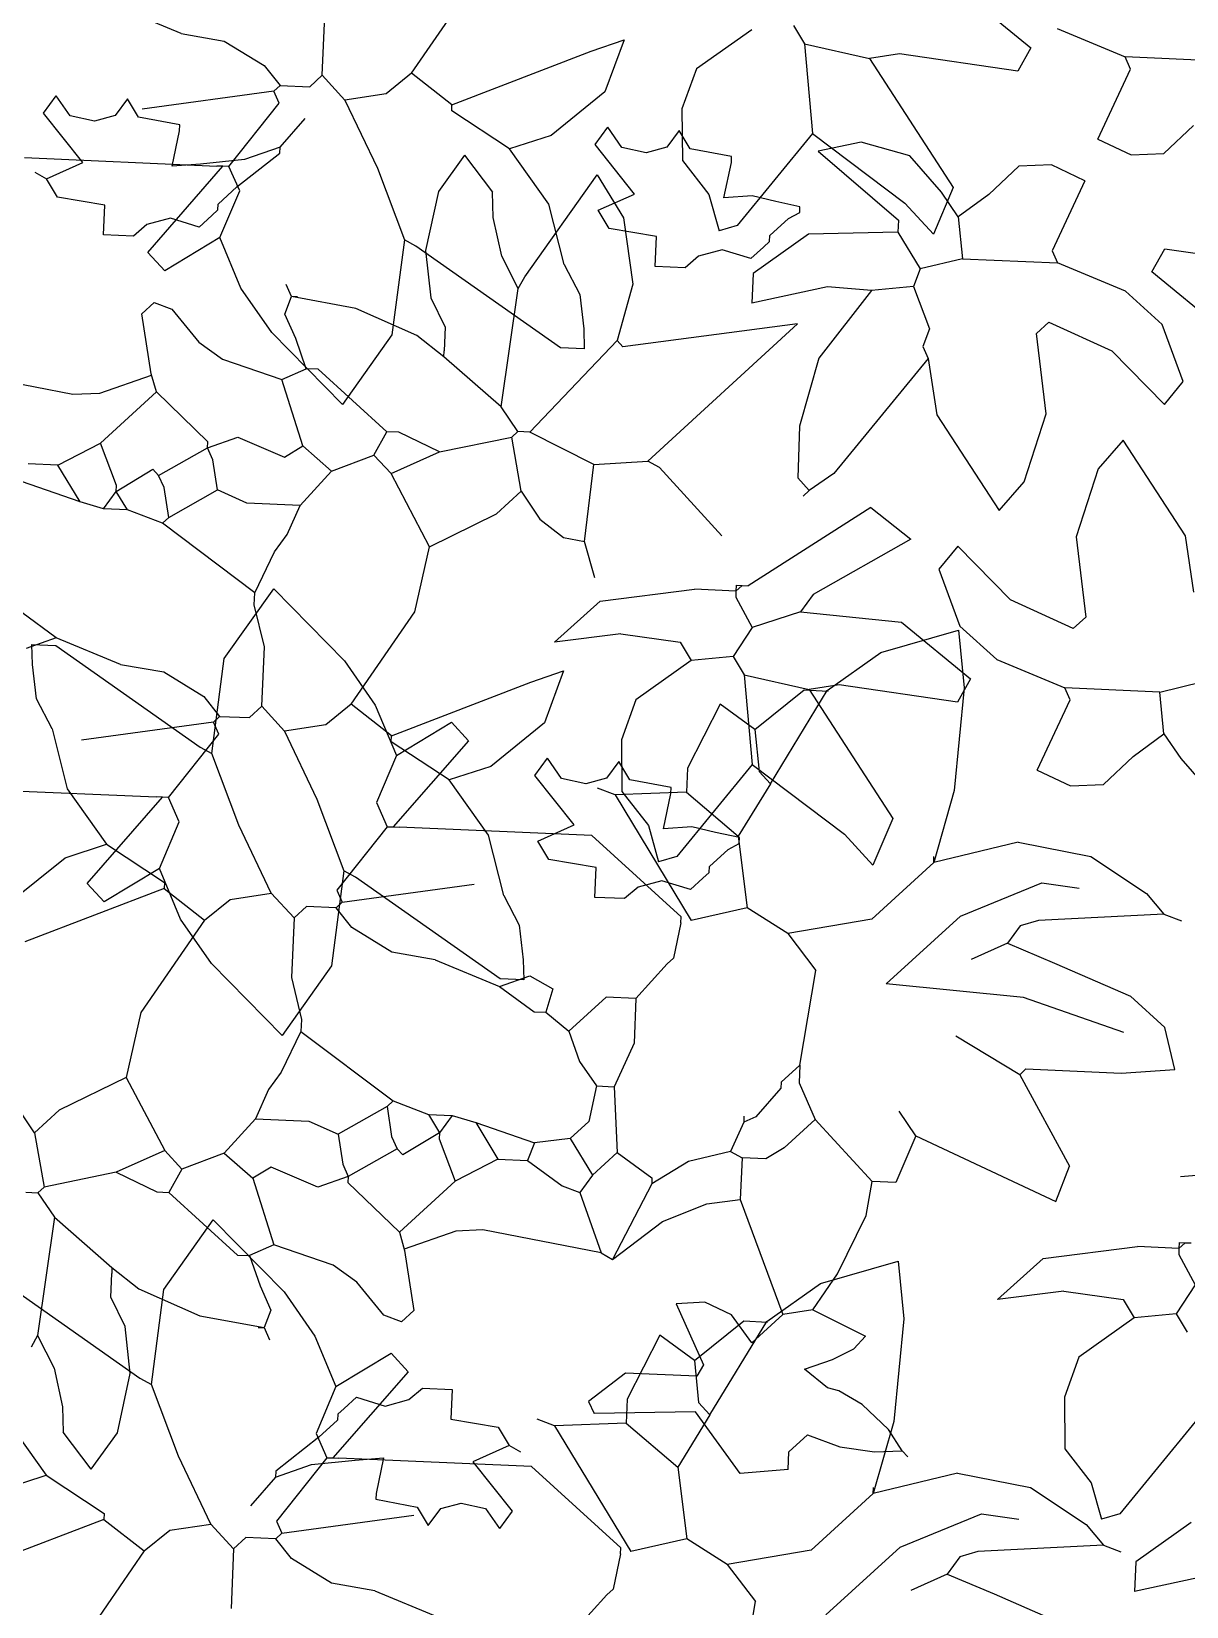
# Model space of a CAD drawing. Header units: inches. Extents: x 2960 to 8891, y 1487 to 4457.
# Drawn here: x 3054 to 3115.9, y 3528.1 to 3612.5 of the extents above; entities that cross this region are included whole.
import ezdxf

# ---------------------------------------------------------------- set-up
doc = ezdxf.new("R2010")
doc.units = ezdxf.units.IN
doc.header["$MEASUREMENT"] = 0
doc.layers.add('G-HEDGE', color=96, linetype='Continuous', lineweight=25)

msp = doc.modelspace()

# ---------------------------------------------------------------- linework, layer by layer
at = {"layer": 'G-HEDGE'}
for p, q in [((3074.323, 3610.276), (3077.732, 3615.234)), ((3103.81, 3614.673), (3107.509, 3611.639)), ((3061.967, 3612.41), (3058.519, 3613.838)), ((3069.53, 3610.165), (3069.669, 3613.351)), ((3061.967, 3612.41), (3064.284, 3612.003)), ((3092.549, 3612.61), (3089.584, 3610.505)), ((3094.792, 3612.832), (3095.388, 3611.848)), ((3108.925, 3612.676), (3112.564, 3611.152)), ((3064.284, 3612.003), (3066.425, 3610.682)), ((3083.951, 3611.451), (3085.708, 3612.067)), ((3085.708, 3612.067), (3084.686, 3609.271)), ((3095.388, 3611.848), (3098.864, 3611.058)), ((3095.388, 3611.848), (3095.816, 3607.041)), ((3107.509, 3611.639), (3106.816, 3610.392)), ((3066.425, 3610.682), (3067.273, 3609.625)), ((3076.485, 3608.585), (3083.951, 3611.451)), ((3100.472, 3611.307), (3098.864, 3611.058)), ((3098.864, 3611.058), (3103.352, 3604.159)), ((3106.816, 3610.392), (3100.472, 3611.307)), ((3112.855, 3610.502), (3112.564, 3611.152)), ((3117.661, 3610.93), (3112.564, 3611.152)), ((3068.866, 3609.556), (3069.53, 3610.165)), ((3070.75, 3608.835), (3069.53, 3610.165)), ((3074.323, 3610.276), (3072.955, 3609.168)), ((3076.485, 3608.585), (3074.323, 3610.276)), ((3089.584, 3610.505), (3088.81, 3608.369)), ((3111.094, 3606.748), (3112.855, 3610.502)), ((3054.593, 3608.145), (3055.271, 3609.073)), ((3056.032, 3607.997), (3055.271, 3609.073)), ((3066.941, 3609.32), (3059.875, 3608.352)), ((3066.941, 3609.32), (3067.273, 3609.625)), ((3067.231, 3608.67), (3066.941, 3609.32)), ((3067.273, 3609.625), (3068.866, 3609.556)), ((3072.955, 3609.168), (3070.75, 3608.835)), ((3084.686, 3609.271), (3081.8, 3606.94)), ((3056.711, 3605.499), (3054.593, 3608.145)), ((3059.094, 3608.907), (3058.432, 3608.007)), ((3059.69, 3607.923), (3059.094, 3608.907)), ((3064.529, 3605.276), (3067.231, 3608.67)), ((3070.75, 3608.835), (3072.489, 3605.196)), ((3076.471, 3608.267), (3076.485, 3608.585)), ((3079.573, 3606.216), (3076.471, 3608.267)), ((3088.81, 3608.369), (3088.836, 3605.603)), ((3057.328, 3607.712), (3056.032, 3607.997)), ((3058.432, 3608.007), (3057.328, 3607.712)), ((3061.906, 3607.507), (3059.69, 3607.923)), ((3061.892, 3607.188), (3061.906, 3607.507)), ((3067.281, 3606.315), (3068.624, 3607.852)), ((3084.159, 3606.451), (3084.837, 3607.379)), ((3085.599, 3606.302), (3084.837, 3607.379)), ((3114.643, 3605.977), (3116.235, 3607.482)), ((3061.49, 3605.29), (3061.892, 3607.188)), ((3081.8, 3606.94), (3079.573, 3606.216)), ((3088.661, 3607.212), (3087.998, 3606.312)), ((3089.257, 3606.228), (3088.661, 3607.212)), ((3095.816, 3607.041), (3091.771, 3602.11)), ((3095.816, 3607.041), (3100.762, 3603.314)), ((3098.412, 3606.577), (3096.11, 3606.097)), ((3101.019, 3605.849), (3098.412, 3606.577)), ((3111.094, 3606.748), (3112.88, 3605.9)), ((3053.57, 3605.754), (3063.892, 3605.303)), ((3065.364, 3605.648), (3063.008, 3605.408)), ((3064.954, 3604.182), (3067.267, 3605.996)), ((3067.281, 3606.315), (3065.364, 3605.648)), ((3067.267, 3605.996), (3067.281, 3606.315)), ((3077.158, 3605.885), (3075.759, 3603.938)), ((3077.158, 3605.885), (3078.667, 3603.904)), ((3081.678, 3603.251), (3079.573, 3606.216)), ((3086.278, 3603.804), (3084.159, 3606.451)), ((3086.895, 3606.017), (3085.599, 3606.302)), ((3087.998, 3606.312), (3086.895, 3606.017)), ((3091.473, 3605.813), (3089.257, 3606.228)), ((3091.459, 3605.494), (3091.473, 3605.813)), ((3096.11, 3606.097), (3100.417, 3602.399)), ((3102.718, 3603.894), (3101.019, 3605.849)), ((3112.88, 3605.9), (3114.643, 3605.977)), ((3054.134, 3604.973), (3054.758, 3604.626)), ((3054.758, 3604.626), (3056.711, 3605.499)), ((3060.179, 3600.677), (3064.211, 3605.29)), ((3063.008, 3605.408), (3061.49, 3605.29)), ((3064.211, 3605.29), (3063.892, 3605.303)), ((3064.529, 3605.276), (3064.211, 3605.29)), ((3065.111, 3603.974), (3064.529, 3605.276)), ((3072.489, 3605.196), (3073.934, 3601.354)), ((3080.385, 3599.36), (3084.27, 3604.826)), ((3084.27, 3604.826), (3085.677, 3602.534)), ((3088.836, 3605.603), (3090.248, 3603.772)), ((3091.057, 3603.596), (3091.459, 3605.494)), ((3106.858, 3605.288), (3105.266, 3603.783)), ((3108.62, 3605.364), (3106.858, 3605.288)), ((3110.406, 3604.516), (3108.62, 3605.364)), ((3055.354, 3603.643), (3054.758, 3604.626)), ((3063.956, 3603.268), (3064.954, 3604.182)), ((3064.044, 3601.466), (3065.111, 3603.974)), ((3075.759, 3603.938), (3075.075, 3600.768)), ((3103.352, 3604.159), (3102.285, 3601.651)), ((3110.406, 3604.516), (3108.646, 3600.763)), ((3057.888, 3603.213), (3055.354, 3603.643)), ((3057.819, 3601.62), (3057.888, 3603.213)), ((3063.942, 3602.949), (3063.956, 3603.268)), ((3078.698, 3602.553), (3078.667, 3603.904)), ((3082.495, 3600.023), (3081.678, 3603.251)), ((3084.325, 3602.932), (3086.278, 3603.804)), ((3090.248, 3603.772), (3090.801, 3601.833)), ((3092.575, 3603.713), (3091.057, 3603.596)), ((3093.84, 3603.409), (3092.575, 3603.713)), ((3095.136, 3603.125), (3093.84, 3603.409)), ((3095.122, 3602.806), (3095.136, 3603.125)), ((3100.762, 3603.314), (3102.285, 3601.651)), ((3103.618, 3602.578), (3102.718, 3603.894)), ((3105.266, 3603.783), (3103.618, 3602.578)), ((3061.409, 3602.507), (3060.14, 3602.162)), ((3062.945, 3602.035), (3061.409, 3602.507)), ((3063.609, 3602.645), (3062.945, 3602.035)), ((3063.609, 3602.645), (3063.942, 3602.949)), ((3079.153, 3600.476), (3078.698, 3602.553)), ((3084.92, 3601.948), (3084.325, 3602.932)), ((3085.677, 3602.534), (3086.176, 3598.971)), ((3093.523, 3601.573), (3094.52, 3602.487)), ((3094.52, 3602.487), (3095.122, 3602.806)), ((3100.417, 3602.399), (3100.39, 3601.761)), ((3103.618, 3602.578), (3103.839, 3600.334)), ((3059.412, 3601.55), (3057.819, 3601.62)), ((3060.14, 3602.162), (3059.412, 3601.55)), ((3064.044, 3601.466), (3061.093, 3599.68)), ((3065.172, 3598.758), (3064.044, 3601.466)), ((3087.455, 3601.519), (3084.92, 3601.948)), ((3087.385, 3599.925), (3087.455, 3601.519)), ((3091.771, 3602.11), (3090.801, 3601.833)), ((3095.597, 3601.651), (3092.632, 3599.545)), ((3093.509, 3601.255), (3093.523, 3601.573)), ((3100.39, 3601.761), (3095.597, 3601.651)), ((3100.39, 3601.761), (3101.581, 3599.794)), ((3061.093, 3599.68), (3060.179, 3600.677)), ((3073.934, 3601.354), (3073.272, 3596.255)), ((3074.558, 3601.008), (3073.934, 3601.354)), ((3082.3, 3595.564), (3074.558, 3601.008)), ((3075.075, 3600.768), (3075.347, 3598.243)), ((3090.976, 3600.812), (3089.707, 3600.468)), ((3092.511, 3600.341), (3090.976, 3600.812)), ((3093.176, 3600.95), (3092.511, 3600.341)), ((3093.176, 3600.95), (3093.509, 3601.255)), ((3108.646, 3600.763), (3108.936, 3600.112)), ((3113.992, 3599.626), (3114.684, 3600.872)), ((3114.684, 3600.872), (3121.029, 3599.958)), ((3080.039, 3598.736), (3079.153, 3600.476)), ((3082.495, 3600.023), (3083.334, 3598.427)), ((3088.979, 3599.856), (3087.385, 3599.925)), ((3089.707, 3600.468), (3088.979, 3599.856)), ((3101.581, 3599.794), (3101.22, 3598.852)), ((3103.839, 3600.334), (3101.581, 3599.794)), ((3103.839, 3600.334), (3108.936, 3600.112)), ((3112.576, 3598.589), (3108.936, 3600.112)), ((3067.889, 3598.308), (3067.599, 3598.959)), ((3080.039, 3598.736), (3080.385, 3599.36)), ((3086.176, 3598.971), (3085.343, 3595.952)), ((3092.632, 3599.545), (3092.562, 3597.953)), ((3117.69, 3596.592), (3113.992, 3599.626)), ((3066.828, 3596.383), (3065.172, 3598.758)), ((3067.53, 3597.366), (3067.889, 3598.308)), ((3068.208, 3598.294), (3067.889, 3598.308)), ((3071.342, 3597.675), (3067.889, 3598.308)), ((3075.347, 3598.243), (3076.118, 3596.673)), ((3079.123, 3592.392), (3080.039, 3598.736)), ((3083.334, 3598.427), (3083.547, 3596.575)), ((3096.608, 3598.824), (3092.562, 3597.953)), ((3098.976, 3598.631), (3096.149, 3595.005)), ((3098.976, 3598.631), (3096.608, 3598.824)), ((3101.22, 3598.852), (3098.977, 3598.631)), ((3101.22, 3598.852), (3102.079, 3596.58)), ((3114.551, 3596.813), (3112.576, 3598.589)), ((3059.869, 3597.381), (3060.533, 3597.991)), ((3060.367, 3594.168), (3059.869, 3597.381)), ((3060.533, 3597.991), (3061.475, 3597.63)), ((3061.475, 3597.63), (3062.92, 3595.871)), ((3068.111, 3596.064), (3067.53, 3597.366)), ((3074.604, 3596.219), (3071.342, 3597.675)), ((3070.617, 3592.532), (3066.828, 3596.383)), ((3076.118, 3596.673), (3076.062, 3595.399)), ((3083.547, 3596.575), (3083.575, 3595.508)), ((3095.004, 3596.852), (3085.648, 3595.618)), ((3086.977, 3589.496), (3095.004, 3596.852)), ((3102.079, 3596.58), (3101.719, 3595.639)), ((3108.479, 3596.939), (3107.814, 3596.33)), ((3108.331, 3592.017), (3107.814, 3596.33)), ((3108.479, 3596.939), (3111.85, 3595.395)), ((3115.682, 3593.752), (3114.551, 3596.813)), ((3062.92, 3595.871), (3064.189, 3594.959)), ((3068.679, 3594.443), (3068.111, 3596.064)), ((3073.272, 3596.255), (3070.617, 3592.532)), ((3076.049, 3595.079), (3074.604, 3596.219)), ((3080.661, 3591.048), (3085.343, 3595.952)), ((3083.575, 3595.508), (3082.3, 3595.564)), ((3085.648, 3595.618), (3085.343, 3595.952)), ((3101.719, 3595.639), (3102.009, 3594.987)), ((3064.189, 3594.959), (3067.377, 3593.862)), ((3076.049, 3595.079), (3076.062, 3595.399)), ((3079.123, 3592.392), (3076.049, 3595.079)), ((3096.149, 3595.005), (3095.11, 3591.365)), ((3102.009, 3594.987), (3096.953, 3588.823)), ((3102.01, 3594.987), (3102.466, 3591.965)), ((3111.85, 3595.395), (3114.671, 3592.52)), ((3049.839, 3594.307), (3056.17, 3593.073)), ((3057.62, 3593.132), (3060.388, 3594.097)), ((3060.644, 3593.198), (3060.367, 3594.168)), ((3067.377, 3593.862), (3068.679, 3594.443)), ((3068.498, 3590.301), (3067.377, 3593.862)), ((3069.316, 3594.415), (3068.679, 3594.443)), ((3073.001, 3591.063), (3069.316, 3594.415)), ((3056.17, 3593.073), (3057.62, 3593.132)), ((3057.652, 3590.455), (3060.644, 3593.198)), ((3063.401, 3590.524), (3060.644, 3593.198)), ((3114.671, 3592.52), (3115.682, 3593.752)), ((3080.023, 3591.075), (3079.123, 3592.392)), ((3095.11, 3591.365), (3095.027, 3588.588)), ((3102.466, 3591.965), (3105.804, 3586.841)), ((3107.148, 3588.379), (3108.331, 3592.017)), ((3055.365, 3589.278), (3057.652, 3590.455)), ((3058.51, 3588.183), (3057.652, 3590.455)), ((3063.387, 3590.205), (3065.007, 3590.773)), ((3063.387, 3590.205), (3063.401, 3590.524)), ((3065.007, 3590.773), (3067.514, 3589.706)), ((3072.307, 3589.816), (3073.001, 3591.063)), ((3073.637, 3591.035), (3073.001, 3591.063)), ((3075.826, 3589.982), (3073.637, 3591.035)), ((3075.826, 3589.982), (3079.691, 3590.771)), ((3079.691, 3590.771), (3080.023, 3591.075)), ((3080.203, 3587.876), (3079.691, 3590.771)), ((3080.661, 3591.048), (3080.023, 3591.075)), ((3084.096, 3589.302), (3080.661, 3591.048)), ((3112.459, 3590.61), (3111.115, 3589.073)), ((3115.798, 3585.486), (3112.459, 3590.61)), ((3060.768, 3588.723), (3063.387, 3590.205)), ((3063.677, 3589.554), (3063.387, 3590.205)), ((3067.514, 3589.706), (3068.498, 3590.301)), ((3070.036, 3588.958), (3068.498, 3590.301)), ((3070.036, 3588.958), (3072.307, 3589.816)), ((3073.222, 3588.819), (3072.307, 3589.816)), ((3073.222, 3588.819), (3075.826, 3589.982)), ((3055.365, 3589.278), (3053.773, 3589.347)), ((3056.557, 3587.31), (3055.365, 3589.278)), ((3058.497, 3587.865), (3060.464, 3589.055)), ((3060.464, 3589.055), (3060.768, 3588.723)), ((3063.926, 3587.947), (3063.677, 3589.554)), ((3068.359, 3587.116), (3070.036, 3588.958)), ((3075.285, 3584.898), (3073.222, 3588.819)), ((3083.597, 3585.174), (3084.096, 3589.302)), ((3084.096, 3589.302), (3086.977, 3589.496)), ((3087.601, 3589.15), (3086.977, 3589.496)), ((3090.953, 3585.492), (3087.601, 3589.15)), ((3096.953, 3588.823), (3095.637, 3587.923)), ((3111.115, 3589.073), (3109.932, 3585.435)), ((3056.557, 3587.31), (3053.412, 3588.405)), ((3058.497, 3587.865), (3058.51, 3588.183)), ((3061.059, 3588.072), (3060.768, 3588.723)), ((3061.308, 3586.465), (3061.059, 3588.072)), ((3061.308, 3586.465), (3063.926, 3587.947)), ((3065.492, 3587.241), (3063.926, 3587.947)), ((3095.027, 3588.588), (3095.637, 3587.923)), ((3095.637, 3587.923), (3095.305, 3587.618)), ((3105.805, 3586.842), (3107.148, 3588.379)), ((3057.817, 3586.937), (3056.557, 3587.31)), ((3057.817, 3586.937), (3058.497, 3587.865)), ((3059.091, 3586.881), (3058.497, 3587.865)), ((3068.359, 3587.116), (3065.492, 3587.241)), ((3067.652, 3585.55), (3068.359, 3587.116)), ((3078.873, 3586.657), (3080.203, 3587.876)), ((3080.203, 3587.876), (3081.192, 3586.373)), ((3059.091, 3586.881), (3057.817, 3586.937)), ((3060.975, 3586.16), (3059.091, 3586.881)), ((3060.975, 3586.16), (3061.308, 3586.465)), ((3075.285, 3584.898), (3078.873, 3586.657)), ((3081.192, 3586.373), (3082.469, 3585.396)), ((3098.926, 3586.996), (3092.36, 3582.814)), ((3098.926, 3586.996), (3101.087, 3585.307)), ((3065.921, 3582.434), (3060.975, 3586.16)), ((3066.974, 3584.622), (3067.652, 3585.55)), ((3082.469, 3585.396), (3083.597, 3585.174)), ((3109.932, 3585.435), (3110.45, 3581.121)), ((3116.254, 3582.465), (3115.798, 3585.486)), ((3065.921, 3582.434), (3066.974, 3584.622)), ((3074.495, 3581.421), (3075.285, 3584.898)), ((3084.151, 3583.234), (3083.597, 3585.174)), ((3101.087, 3585.307), (3095.85, 3582.342)), ((3103.592, 3584.932), (3102.581, 3583.699)), ((3106.413, 3582.056), (3103.592, 3584.932)), ((3102.581, 3583.699), (3103.713, 3580.638)), ((3091.722, 3582.842), (3091.708, 3582.523)), ((3092.04, 3582.828), (3091.708, 3582.523)), ((3091.722, 3582.842), (3092.04, 3582.828)), ((3092.04, 3582.828), (3092.36, 3582.814)), ((3064.279, 3578.92), (3066.934, 3582.643)), ((3065.893, 3581.796), (3065.921, 3582.434)), ((3066.934, 3582.643), (3070.723, 3578.792)), ((3084.43, 3581.977), (3089.478, 3582.62)), ((3091.708, 3582.523), (3089.478, 3582.62)), ((3091.708, 3582.523), (3091.694, 3582.205)), ((3091.694, 3582.205), (3092.581, 3580.57)), ((3095.85, 3582.342), (3095.171, 3581.414)), ((3109.784, 3580.512), (3106.413, 3582.056)), ((3055.282, 3580.025), (3053.426, 3581.382)), ((3066.432, 3579.539), (3065.893, 3581.796)), ((3071.086, 3576.463), (3074.495, 3581.421)), ((3081.989, 3579.78), (3084.43, 3581.977)), ((3095.171, 3581.414), (3092.581, 3580.57)), ((3095.171, 3581.414), (3100.573, 3580.86)), ((3092.581, 3580.57), (3091.555, 3579.019)), ((3099.473, 3579.228), (3103.63, 3580.429)), ((3100.573, 3580.86), (3104.272, 3577.826)), ((3103.63, 3580.429), (3103.935, 3577.344)), ((3103.713, 3580.638), (3105.688, 3578.863)), ((3109.784, 3580.512), (3110.45, 3581.121)), ((3055.282, 3580.025), (3053.661, 3579.457)), ((3053.976, 3579.667), (3055.251, 3579.611)), ((3054.004, 3578.6), (3053.976, 3579.667)), ((3055.251, 3579.611), (3062.993, 3574.167)), ((3058.73, 3578.597), (3055.282, 3580.025)), ((3066.293, 3576.352), (3066.432, 3579.539)), ((3085.544, 3580.239), (3081.989, 3579.78)), ((3085.544, 3580.239), (3088.716, 3579.781)), ((3088.716, 3579.781), (3089.312, 3578.797)), ((3063.617, 3573.821), (3064.279, 3578.92)), ((3070.723, 3578.792), (3072.379, 3576.417)), ((3089.312, 3578.797), (3086.347, 3576.692)), ((3091.555, 3579.019), (3089.312, 3578.797)), ((3091.555, 3579.019), (3092.151, 3578.035)), ((3096.6, 3577.203), (3099.473, 3579.228)), ((3105.688, 3578.863), (3109.327, 3577.34)), ((3054.217, 3576.748), (3054.004, 3578.6)), ((3058.73, 3578.597), (3061.047, 3578.191)), ((3061.047, 3578.191), (3063.188, 3576.869)), ((3080.714, 3577.638), (3082.471, 3578.254)), ((3082.471, 3578.254), (3081.449, 3575.458)), ((3092.151, 3578.035), (3095.627, 3577.245)), ((3092.151, 3578.035), (3092.579, 3573.228)), ((3104.272, 3577.826), (3103.579, 3576.579)), ((3073.248, 3574.772), (3080.714, 3577.638)), ((3092.721, 3575.105), (3095.367, 3577.225)), ((3093.551, 3572.196), (3096.6, 3577.203)), ((3095.367, 3577.225), (3096.641, 3577.169)), ((3097.235, 3577.494), (3095.627, 3577.245)), ((3095.627, 3577.245), (3100.115, 3570.346)), ((3103.579, 3576.579), (3097.235, 3577.494)), ((3103.935, 3577.344), (3103.402, 3571.839)), ((3109.618, 3576.689), (3109.327, 3577.34)), ((3114.424, 3577.117), (3109.327, 3577.34)), ((3114.424, 3577.117), (3116.682, 3577.658)), ((3114.646, 3574.873), (3114.424, 3577.117)), ((3055.056, 3575.152), (3054.217, 3576.748)), ((3063.188, 3576.869), (3064.036, 3575.813)), ((3065.629, 3575.743), (3066.293, 3576.352)), ((3067.513, 3575.022), (3066.293, 3576.352)), ((3071.086, 3576.463), (3069.718, 3575.356)), ((3073.248, 3574.772), (3071.086, 3576.463)), ((3072.379, 3576.417), (3073.507, 3573.708)), ((3086.347, 3576.692), (3085.573, 3574.556)), ((3090.864, 3576.463), (3089.118, 3573.028)), ((3092.721, 3575.105), (3090.864, 3576.463)), ((3107.858, 3572.935), (3109.618, 3576.689)), ((3063.704, 3575.507), (3056.638, 3574.539)), ((3063.704, 3575.507), (3064.036, 3575.813)), ((3063.994, 3574.857), (3063.704, 3575.507)), ((3064.036, 3575.813), (3065.629, 3575.743)), ((3069.718, 3575.356), (3067.513, 3575.022)), ((3073.507, 3573.708), (3076.458, 3575.495)), ((3076.458, 3575.495), (3077.372, 3574.498)), ((3081.449, 3575.458), (3078.563, 3573.127)), ((3055.056, 3575.152), (3055.873, 3571.923)), ((3061.292, 3571.463), (3063.994, 3574.857)), ((3067.513, 3575.022), (3069.252, 3571.383)), ((3073.234, 3574.454), (3073.248, 3574.772)), ((3076.336, 3572.403), (3073.234, 3574.454)), ((3077.372, 3574.498), (3073.34, 3569.885)), ((3085.573, 3574.556), (3085.599, 3571.79)), ((3092.721, 3575.105), (3092.942, 3572.861)), ((3112.998, 3573.669), (3114.646, 3574.873)), ((3114.646, 3574.873), (3115.546, 3573.558)), ((3062.993, 3574.167), (3063.617, 3573.821)), ((3065.062, 3569.979), (3063.617, 3573.821)), ((3073.507, 3573.708), (3072.44, 3571.201)), ((3080.922, 3572.638), (3081.6, 3573.566)), ((3082.362, 3572.49), (3081.6, 3573.566)), ((3111.406, 3572.164), (3112.998, 3573.669)), ((3115.546, 3573.558), (3117.244, 3571.602)), ((3078.563, 3573.127), (3076.336, 3572.403)), ((3085.424, 3573.399), (3084.761, 3572.499)), ((3086.02, 3572.415), (3085.424, 3573.399)), ((3092.579, 3573.228), (3088.534, 3568.297)), ((3089.118, 3573.028), (3089.063, 3571.754)), ((3092.579, 3573.228), (3097.525, 3569.501)), ((3092.942, 3572.861), (3093.551, 3572.196)), ((3107.858, 3572.935), (3109.643, 3572.087)), ((3050.333, 3571.941), (3060.656, 3571.491)), ((3055.873, 3571.923), (3057.978, 3568.959)), ((3078.441, 3569.439), (3076.336, 3572.403)), ((3083.041, 3569.991), (3080.922, 3572.638)), ((3083.658, 3572.205), (3082.362, 3572.49)), ((3084.761, 3572.499), (3083.658, 3572.205)), ((3085.226, 3571.601), (3084.284, 3571.962)), ((3088.236, 3572), (3086.02, 3572.415)), ((3088.222, 3571.681), (3088.236, 3572)), ((3093.551, 3572.196), (3091.833, 3569.398)), ((3109.643, 3572.087), (3111.406, 3572.164)), ((3056.942, 3566.864), (3060.974, 3571.477)), ((3060.974, 3571.477), (3060.656, 3571.491)), ((3061.292, 3571.463), (3060.974, 3571.477)), ((3061.874, 3570.161), (3061.292, 3571.463)), ((3069.252, 3571.383), (3070.697, 3567.541)), ((3072.44, 3571.201), (3073.022, 3569.899)), ((3089.063, 3571.754), (3085.226, 3571.601)), ((3085.226, 3571.601), (3089.305, 3564.868)), ((3085.599, 3571.79), (3087.011, 3569.96)), ((3087.82, 3569.783), (3088.222, 3571.681)), ((3089.063, 3571.754), (3091.833, 3569.398)), ((3103.402, 3571.839), (3102.305, 3567.984)), ((3100.115, 3570.346), (3099.048, 3567.838)), ((3060.807, 3567.653), (3061.874, 3570.161)), ((3066.801, 3566.34), (3065.062, 3569.979)), ((3073.022, 3569.899), (3070.32, 3566.505)), ((3073.022, 3569.899), (3073.34, 3569.885)), ((3073.34, 3569.885), (3073.658, 3569.871)), ((3083.981, 3569.421), (3073.658, 3569.871)), ((3079.258, 3566.21), (3078.441, 3569.439)), ((3081.088, 3569.119), (3083.041, 3569.991)), ((3088.771, 3565.063), (3083.981, 3569.421)), ((3087.011, 3569.96), (3087.564, 3568.02)), ((3089.338, 3569.9), (3087.82, 3569.783)), ((3090.603, 3569.596), (3089.338, 3569.9)), ((3091.899, 3569.313), (3090.603, 3569.596)), ((3091.833, 3569.398), (3092.304, 3565.547)), ((3097.525, 3569.501), (3099.048, 3567.838)), ((3055.751, 3568.235), (3057.978, 3568.959)), ((3057.978, 3568.959), (3061.08, 3566.908)), ((3081.684, 3568.135), (3081.088, 3569.119)), ((3090.286, 3567.76), (3091.283, 3568.674)), ((3091.283, 3568.674), (3091.885, 3568.993)), ((3091.885, 3568.993), (3091.899, 3569.313)), ((3106.822, 3569.064), (3102.305, 3567.984)), ((3106.822, 3569.064), (3110.723, 3568.295)), ((3052.865, 3565.904), (3055.751, 3568.235)), ((3060.807, 3567.653), (3057.856, 3565.867)), ((3061.935, 3564.945), (3060.807, 3567.653)), ((3084.218, 3567.706), (3081.684, 3568.135)), ((3084.148, 3566.112), (3084.218, 3567.706)), ((3088.534, 3568.297), (3087.564, 3568.02)), ((3090.272, 3567.442), (3090.286, 3567.76)), ((3102.305, 3567.984), (3098.981, 3564.937)), ((3102.305, 3567.984), (3102.319, 3568.303)), ((3110.723, 3568.295), (3113.715, 3566.322)), ((3057.856, 3565.867), (3056.942, 3566.864)), ((3061.08, 3566.908), (3061.066, 3566.59)), ((3070.697, 3567.541), (3070.035, 3562.442)), ((3070.61, 3565.855), (3077.676, 3566.823)), ((3071.321, 3567.195), (3070.697, 3567.541)), ((3079.063, 3561.751), (3071.321, 3567.195)), ((3087.739, 3566.999), (3086.47, 3566.655)), ((3089.275, 3566.528), (3087.739, 3566.999)), ((3089.939, 3567.137), (3089.275, 3566.528)), ((3089.939, 3567.137), (3090.272, 3567.442)), ((3103.741, 3565.107), (3108.105, 3566.89)), ((3108.105, 3566.89), (3110.105, 3566.598)), ((3061.066, 3566.59), (3053.6, 3563.724)), ((3061.066, 3566.59), (3063.228, 3564.899)), ((3063.228, 3564.899), (3064.596, 3566.006)), ((3064.596, 3566.006), (3066.801, 3566.34)), ((3066.801, 3566.34), (3068.021, 3565.01)), ((3070.32, 3566.505), (3070.61, 3565.855)), ((3079.258, 3566.21), (3080.097, 3564.614)), ((3085.742, 3566.043), (3084.148, 3566.112)), ((3086.47, 3566.655), (3085.742, 3566.043)), ((3113.715, 3566.322), (3114.634, 3565.212)), ((3068.685, 3565.619), (3068.021, 3565.01)), ((3070.278, 3565.549), (3068.685, 3565.619)), ((3070.61, 3565.855), (3070.278, 3565.549)), ((3071.126, 3564.493), (3070.278, 3565.549)), ((3092.304, 3565.547), (3089.305, 3564.868)), ((3094.478, 3564.175), (3092.304, 3565.547)), ((3099.751, 3561.471), (3103.741, 3565.107)), ((3114.634, 3565.212), (3107.915, 3564.866)), ((3114.634, 3565.212), (3115.576, 3564.852)), ((3063.228, 3564.899), (3059.819, 3559.941)), ((3063.591, 3562.57), (3061.935, 3564.945)), ((3068.021, 3565.01), (3067.882, 3561.823)), ((3073.267, 3563.171), (3071.126, 3564.493)), ((3080.097, 3564.614), (3080.31, 3562.762)), ((3088.757, 3564.744), (3088.355, 3562.846)), ((3088.757, 3564.744), (3088.771, 3565.063)), ((3098.981, 3564.937), (3094.478, 3564.175)), ((3106.945, 3564.589), (3106.267, 3563.661)), ((3107.915, 3564.866), (3106.945, 3564.589)), ((3094.478, 3564.175), (3095.988, 3562.194)), ((3106.267, 3563.661), (3104.314, 3562.789)), ((3106.267, 3563.661), (3108.774, 3562.595)), ((3067.38, 3558.719), (3063.591, 3562.57)), ((3075.584, 3562.765), (3073.267, 3563.171)), ((3075.584, 3562.765), (3079.032, 3561.337)), ((3080.31, 3562.762), (3080.338, 3561.695)), ((3088.355, 3562.846), (3088.023, 3562.542)), ((3108.774, 3562.595), (3112.847, 3560.821)), ((3070.035, 3562.442), (3067.38, 3558.719)), ((3067.882, 3561.823), (3068.421, 3559.566)), ((3079.032, 3561.337), (3080.653, 3561.905)), ((3080.338, 3561.695), (3079.063, 3561.751)), ((3080.653, 3561.905), (3081.9, 3561.212)), ((3088.023, 3562.542), (3086.347, 3560.699)), ((3095.128, 3557.125), (3095.988, 3562.194)), ((3079.032, 3561.337), (3080.888, 3559.98)), ((3081.9, 3561.212), (3081.526, 3559.952)), ((3107.123, 3560.742), (3099.751, 3561.471)), ((3084.753, 3560.769), (3082.758, 3558.941)), ((3086.347, 3560.699), (3084.753, 3560.769)), ((3086.347, 3560.699), (3086.248, 3558.306)), ((3112.496, 3558.875), (3107.123, 3560.742)), ((3112.847, 3560.821), (3114.689, 3559.145)), ((3059.819, 3559.941), (3059.029, 3556.464)), ((3068.421, 3559.566), (3068.393, 3558.928)), ((3080.888, 3559.98), (3081.526, 3559.952)), ((3081.526, 3559.952), (3082.758, 3558.941)), ((3068.393, 3558.928), (3067.34, 3556.74)), ((3068.393, 3558.928), (3073.339, 3555.202)), ((3082.758, 3558.941), (3083.326, 3557.319)), ((3106.917, 3556.611), (3103.496, 3558.675)), ((3115.228, 3556.886), (3114.689, 3559.145)), ((3086.248, 3558.306), (3085.182, 3555.962)), ((3067.34, 3556.74), (3066.662, 3555.812)), ((3083.326, 3557.319), (3084.227, 3556.004)), ((3095.128, 3557.125), (3094.131, 3556.211)), ((3095.128, 3557.125), (3095.087, 3556.169)), ((3106.917, 3556.611), (3107.25, 3556.915)), ((3107.25, 3556.915), (3112.347, 3556.693)), ((3112.347, 3556.693), (3115.228, 3556.886)), ((3059.029, 3556.464), (3055.441, 3554.705)), ((3059.029, 3556.464), (3061.092, 3552.543)), ((3084.227, 3556.004), (3083.825, 3554.106)), ((3084.227, 3556.004), (3085.182, 3555.962)), ((3085.182, 3555.962), (3085.348, 3552.443)), ((3094.117, 3555.891), (3092.773, 3554.355)), ((3094.131, 3556.211), (3094.117, 3555.891)), ((3095.087, 3556.169), (3095.959, 3554.216)), ((3106.917, 3556.611), (3109.577, 3551.707)), ((3054.111, 3553.486), (3053.122, 3554.989)), ((3066.662, 3555.812), (3065.955, 3554.246)), ((3073.339, 3555.202), (3073.006, 3554.897)), ((3073.339, 3555.202), (3075.223, 3554.481)), ((3055.441, 3554.705), (3054.111, 3553.486)), ((3065.955, 3554.246), (3064.278, 3552.404)), ((3065.955, 3554.246), (3068.822, 3554.121)), ((3073.006, 3554.897), (3070.388, 3553.415)), ((3073.006, 3554.897), (3073.255, 3553.29)), ((3075.223, 3554.481), (3075.817, 3553.497)), ((3075.223, 3554.481), (3076.497, 3554.425)), ((3076.497, 3554.425), (3075.817, 3553.497)), ((3076.497, 3554.425), (3077.757, 3554.052)), ((3092.136, 3554.382), (3092.122, 3554.063)), ((3092.773, 3554.355), (3092.122, 3554.063)), ((3095.959, 3554.216), (3094.297, 3552.692)), ((3095.959, 3554.216), (3099.007, 3550.89)), ((3101.348, 3553.342), (3100.448, 3554.658)), ((3054.111, 3553.486), (3054.623, 3550.591)), ((3068.822, 3554.121), (3070.388, 3553.415)), ((3070.388, 3553.415), (3070.637, 3551.808)), ((3073.255, 3553.29), (3073.546, 3552.639)), ((3075.817, 3553.497), (3073.85, 3552.307)), ((3075.817, 3553.497), (3075.804, 3553.179)), ((3077.757, 3554.052), (3080.902, 3552.957)), ((3077.757, 3554.052), (3078.949, 3552.084)), ((3083.825, 3554.106), (3082.827, 3553.192)), ((3092.122, 3554.063), (3091.416, 3552.498)), ((3101.348, 3553.342), (3100.281, 3550.834)), ((3101.348, 3553.342), (3108.856, 3549.823)), ((3061.092, 3552.543), (3058.488, 3551.38)), ((3061.092, 3552.543), (3062.007, 3551.546)), ((3073.546, 3552.639), (3070.927, 3551.157)), ((3073.85, 3552.307), (3073.546, 3552.639)), ((3075.804, 3553.179), (3076.662, 3550.907)), ((3080.902, 3552.957), (3080.541, 3552.015)), ((3082.827, 3553.192), (3080.902, 3552.957)), ((3082.827, 3553.192), (3084.018, 3551.225)), ((3085.348, 3552.443), (3084.018, 3551.225)), ((3085.348, 3552.443), (3087.204, 3551.086)), ((3091.416, 3552.498), (3089.157, 3551.958)), ((3091.416, 3552.498), (3092.039, 3552.151)), ((3094.297, 3552.692), (3093.314, 3552.096)), ((3064.278, 3552.404), (3062.007, 3551.546)), ((3064.278, 3552.404), (3065.816, 3551.061)), ((3066.8, 3551.656), (3065.816, 3551.061)), ((3069.307, 3550.589), (3066.8, 3551.656)), ((3070.637, 3551.808), (3070.927, 3551.157)), ((3078.949, 3552.084), (3076.662, 3550.907)), ((3078.949, 3552.084), (3080.541, 3552.015)), ((3080.541, 3552.015), (3082.397, 3550.657)), ((3089.157, 3551.958), (3087.19, 3550.767)), ((3092.039, 3552.151), (3091.941, 3549.921)), ((3093.314, 3552.096), (3092.039, 3552.151)), ((3108.856, 3549.823), (3109.577, 3551.707)), ((3115.526, 3551.147), (3121.161, 3551.636)), ((3058.488, 3551.38), (3054.623, 3550.591)), ((3058.488, 3551.38), (3060.677, 3550.327)), ((3062.007, 3551.546), (3061.314, 3550.299)), ((3065.816, 3551.061), (3066.937, 3547.5)), ((3070.927, 3551.157), (3069.307, 3550.589)), ((3070.927, 3551.157), (3070.913, 3550.838)), ((3070.913, 3550.838), (3073.67, 3548.164)), ((3076.662, 3550.907), (3073.67, 3548.164)), ((3084.018, 3551.225), (3083.339, 3550.297)), ((3087.19, 3550.767), (3085.098, 3546.708)), ((3087.204, 3551.086), (3087.19, 3550.767)), ((3098.686, 3549.072), (3099.007, 3550.89)), ((3100.281, 3550.834), (3099.007, 3550.89)), ((3053.653, 3550.314), (3054.291, 3550.287)), ((3054.623, 3550.591), (3054.291, 3550.287)), ((3054.291, 3550.287), (3055.191, 3548.97)), ((3060.677, 3550.327), (3061.314, 3550.299)), ((3061.314, 3550.299), (3064.998, 3546.947)), ((3082.397, 3550.657), (3083.339, 3550.297)), ((3083.339, 3550.297), (3084.475, 3547.055)), ((3090.152, 3549.689), (3091.941, 3549.921)), ((3091.941, 3549.921), (3094.227, 3543.757)), ((3087.766, 3548.749), (3090.152, 3549.689)), ((3097.142, 3545.945), (3098.686, 3549.072)), ((3055.191, 3548.97), (3054.276, 3542.626)), ((3055.191, 3548.97), (3058.265, 3546.283)), ((3061.042, 3545.107), (3063.697, 3548.83)), ((3063.697, 3548.83), (3067.486, 3544.979)), ((3076.694, 3548.23), (3073.926, 3547.265)), ((3078.144, 3548.289), (3076.694, 3548.23)), ((3084.475, 3547.055), (3078.144, 3548.289)), ((3085.098, 3546.708), (3087.766, 3548.749)), ((3066.937, 3547.5), (3065.635, 3546.919)), ((3070.125, 3546.403), (3066.937, 3547.5)), ((3073.67, 3548.164), (3073.947, 3547.194)), ((3108.171, 3546.754), (3113.219, 3547.397)), ((3115.449, 3547.3), (3113.219, 3547.397)), ((3115.463, 3547.619), (3115.449, 3547.3)), ((3115.781, 3547.606), (3115.449, 3547.3)), ((3115.463, 3547.619), (3115.781, 3547.606)), ((3115.781, 3547.606), (3116.101, 3547.592)), ((3064.998, 3546.947), (3065.635, 3546.919)), ((3065.635, 3546.919), (3066.203, 3545.298)), ((3073.947, 3547.194), (3074.445, 3543.981)), ((3084.475, 3547.055), (3085.098, 3546.708)), ((3096.236, 3545.415), (3100.393, 3546.616)), ((3100.393, 3546.616), (3100.698, 3543.531)), ((3105.73, 3544.557), (3108.171, 3546.754)), ((3115.449, 3547.3), (3115.435, 3546.982)), ((3115.435, 3546.982), (3116.322, 3545.347)), ((3052.014, 3545.798), (3059.756, 3540.354)), ((3058.196, 3544.689), (3058.252, 3545.963)), ((3058.265, 3546.283), (3058.252, 3545.963)), ((3058.265, 3546.283), (3059.71, 3545.143)), ((3071.394, 3545.491), (3070.125, 3546.403)), ((3095.834, 3544.006), (3097.142, 3545.945)), ((3059.71, 3545.143), (3062.973, 3543.687)), ((3060.38, 3540.008), (3061.042, 3545.107)), ((3066.203, 3545.298), (3066.785, 3543.996)), ((3067.486, 3544.979), (3069.142, 3542.604)), ((3072.839, 3543.732), (3071.394, 3545.491)), ((3093.363, 3543.39), (3096.236, 3545.415)), ((3109.285, 3545.016), (3105.73, 3544.557)), ((3109.285, 3545.016), (3112.457, 3544.558)), ((3116.322, 3545.347), (3115.296, 3543.796)), ((3058.967, 3543.119), (3058.196, 3544.689)), ((3090.039, 3544.412), (3088.506, 3544.325)), ((3088.506, 3544.325), (3089.96, 3541.07)), ((3091.476, 3543.735), (3090.039, 3544.412)), ((3095.834, 3544.006), (3094.227, 3543.757)), ((3095.834, 3544.006), (3098.646, 3542.607)), ((3112.457, 3544.558), (3113.052, 3543.574)), ((3062.973, 3543.687), (3066.425, 3543.054)), ((3066.785, 3543.996), (3066.425, 3543.054)), ((3073.781, 3543.371), (3072.839, 3543.732)), ((3074.445, 3543.981), (3073.781, 3543.371)), ((3089.484, 3541.292), (3092.13, 3543.412)), ((3090.314, 3538.383), (3093.363, 3543.39)), ((3092.564, 3542.233), (3091.476, 3543.735)), ((3092.13, 3543.412), (3093.404, 3543.356)), ((3094.227, 3543.757), (3092.564, 3542.233)), ((3100.698, 3543.531), (3100.165, 3538.026)), ((3113.052, 3543.574), (3110.088, 3541.469)), ((3115.296, 3543.796), (3113.052, 3543.574)), ((3115.296, 3543.796), (3115.892, 3542.813)), ((3054.276, 3542.626), (3053.929, 3542.002)), ((3054.276, 3542.626), (3055.161, 3540.885)), ((3059.239, 3540.593), (3058.967, 3543.119)), ((3066.106, 3543.068), (3066.425, 3543.054)), ((3066.425, 3543.054), (3066.715, 3542.403)), ((3069.142, 3542.604), (3070.27, 3539.896)), ((3087.628, 3542.651), (3085.881, 3539.215)), ((3089.484, 3541.292), (3087.628, 3542.651)), ((3098.022, 3541.914), (3098.646, 3542.607)), ((3070.27, 3539.896), (3073.221, 3541.682)), ((3073.221, 3541.682), (3074.135, 3540.685)), ((3096.883, 3541.349), (3098.022, 3541.914)), ((3110.088, 3541.469), (3109.314, 3539.333)), ((3055.161, 3540.885), (3055.616, 3538.809)), ((3074.135, 3540.685), (3070.103, 3536.072)), ((3089.484, 3541.292), (3089.705, 3539.048)), ((3089.96, 3541.07), (3089.613, 3540.447)), ((3095.376, 3540.834), (3096.883, 3541.349)), ((3096.609, 3539.823), (3095.376, 3540.834)), ((3058.555, 3537.424), (3059.239, 3540.593)), ((3059.756, 3540.354), (3060.38, 3540.008)), ((3061.825, 3536.166), (3060.38, 3540.008)), ((3070.27, 3539.896), (3069.203, 3537.388)), ((3074.174, 3539.2), (3074.902, 3539.812)), ((3074.902, 3539.812), (3076.495, 3539.742)), ((3085.79, 3540.613), (3083.809, 3539.103)), ((3089.613, 3540.447), (3085.79, 3540.613)), ((3097.221, 3539.676), (3096.609, 3539.823)), ((3070.705, 3538.717), (3071.369, 3539.327)), ((3071.369, 3539.327), (3072.905, 3538.855)), ((3072.905, 3538.855), (3074.174, 3539.2)), ((3076.495, 3539.742), (3076.426, 3538.149)), ((3083.809, 3539.103), (3084.1, 3538.453)), ((3085.881, 3539.215), (3085.826, 3537.941)), ((3089.705, 3539.048), (3090.314, 3538.383)), ((3098.479, 3538.945), (3097.221, 3539.676)), ((3099.886, 3537.594), (3098.479, 3538.945)), ((3109.314, 3539.333), (3109.34, 3536.568)), ((3052.636, 3538.11), (3054.741, 3535.146)), ((3055.616, 3538.809), (3055.647, 3537.458)), ((3070.358, 3538.094), (3069.36, 3537.18)), ((3070.372, 3538.413), (3070.358, 3538.094)), ((3070.705, 3538.717), (3070.372, 3538.413)), ((3076.426, 3538.149), (3078.96, 3537.719)), ((3081.989, 3537.788), (3081.047, 3538.149)), ((3089.53, 3538.535), (3084.1, 3538.453)), ((3090.314, 3538.383), (3088.596, 3535.585)), ((3091.94, 3535.238), (3089.53, 3538.535)), ((3057.156, 3535.477), (3055.647, 3537.458)), ((3057.156, 3535.477), (3058.555, 3537.424)), ((3069.203, 3537.388), (3069.785, 3536.086)), ((3078.96, 3537.719), (3079.556, 3536.736)), ((3085.826, 3537.941), (3081.989, 3537.788)), ((3081.989, 3537.788), (3086.068, 3531.055)), ((3085.826, 3537.941), (3088.596, 3535.585)), ((3094.545, 3536.401), (3095.542, 3537.315)), ((3095.542, 3537.315), (3097.265, 3536.664)), ((3100.165, 3538.026), (3099.068, 3534.171)), ((3100.612, 3536.455), (3099.886, 3537.594)), ((3116.32, 3538.006), (3112.275, 3533.074)), ((3069.36, 3537.18), (3067.047, 3535.366)), ((3079.556, 3536.736), (3077.603, 3535.863)), ((3080.18, 3536.389), (3079.556, 3536.736)), ((3097.265, 3536.664), (3099.13, 3536.398)), ((3099.13, 3536.398), (3100.612, 3536.455)), ((3100.612, 3536.455), (3100.916, 3536.123)), ((3109.34, 3536.568), (3110.752, 3534.737)), ((3063.564, 3532.527), (3061.825, 3536.166)), ((3067.033, 3535.047), (3068.95, 3535.714)), ((3069.785, 3536.086), (3067.083, 3532.692)), ((3068.95, 3535.714), (3071.306, 3535.954)), ((3069.785, 3536.086), (3070.103, 3536.072)), ((3070.103, 3536.072), (3070.422, 3536.058)), ((3080.744, 3535.608), (3070.422, 3536.058)), ((3071.306, 3535.954), (3072.824, 3536.072)), ((3072.824, 3536.072), (3072.422, 3534.174)), ((3077.603, 3535.863), (3079.721, 3533.217)), ((3085.534, 3531.25), (3080.744, 3535.608)), ((3088.596, 3535.585), (3089.067, 3531.734)), ((3094.503, 3535.445), (3094.545, 3536.401)), ((3052.514, 3534.422), (3054.741, 3535.146)), ((3054.741, 3535.146), (3057.843, 3533.095)), ((3067.033, 3535.047), (3065.69, 3533.51)), ((3067.047, 3535.366), (3067.033, 3535.047)), ((3094.503, 3535.445), (3091.94, 3535.238)), ((3103.585, 3535.251), (3099.068, 3534.171)), ((3103.585, 3535.251), (3107.486, 3534.482)), ((3110.752, 3534.737), (3111.305, 3532.797)), ((3072.422, 3534.174), (3072.408, 3533.855)), ((3099.068, 3534.171), (3095.744, 3531.124)), ((3099.068, 3534.171), (3099.082, 3534.49)), ((3107.486, 3534.482), (3110.478, 3532.509)), ((3057.843, 3533.095), (3057.829, 3532.777)), ((3072.408, 3533.855), (3074.624, 3533.439)), ((3074.624, 3533.439), (3075.22, 3532.455)), ((3075.22, 3532.455), (3075.882, 3533.355)), ((3075.882, 3533.355), (3076.986, 3533.65)), ((3076.986, 3533.65), (3078.282, 3533.365)), ((3078.282, 3533.365), (3079.043, 3532.289)), ((3079.721, 3533.217), (3079.043, 3532.289)), ((3100.504, 3531.294), (3104.868, 3533.077)), ((3104.868, 3533.077), (3106.868, 3532.785)), ((3112.275, 3533.074), (3111.305, 3532.797)), ((3057.829, 3532.777), (3050.363, 3529.911)), ((3057.829, 3532.777), (3059.991, 3531.086)), ((3059.991, 3531.086), (3061.359, 3532.194)), ((3061.359, 3532.194), (3063.564, 3532.527)), ((3063.564, 3532.527), (3064.784, 3531.197)), ((3067.083, 3532.692), (3067.374, 3532.042)), ((3067.374, 3532.042), (3074.439, 3533.01)), ((3110.478, 3532.509), (3111.397, 3531.399)), ((3116.101, 3532.616), (3113.136, 3530.51)), ((3065.448, 3531.806), (3064.784, 3531.197)), ((3067.041, 3531.737), (3065.448, 3531.806)), ((3067.374, 3532.042), (3067.041, 3531.737)), ((3067.889, 3530.68), (3067.041, 3531.737)), ((3089.067, 3531.734), (3086.068, 3531.055)), ((3091.241, 3530.363), (3089.067, 3531.734)), ((3111.397, 3531.399), (3104.678, 3531.053)), ((3111.397, 3531.399), (3112.339, 3531.039)), ((3059.991, 3531.086), (3056.582, 3526.128)), ((3064.784, 3531.197), (3064.645, 3528.011)), ((3070.03, 3529.358), (3067.889, 3530.68)), ((3085.52, 3530.931), (3085.119, 3529.033)), ((3085.52, 3530.931), (3085.534, 3531.25)), ((3095.744, 3531.124), (3091.241, 3530.363)), ((3096.515, 3527.658), (3100.504, 3531.294)), ((3103.709, 3530.777), (3103.03, 3529.849)), ((3104.678, 3531.053), (3103.709, 3530.777)), ((3113.136, 3530.51), (3113.066, 3528.917)), ((3091.241, 3530.363), (3092.751, 3528.381)), ((3103.03, 3529.849), (3101.077, 3528.976)), ((3103.03, 3529.849), (3105.537, 3528.782)), ((3117.112, 3529.788), (3113.066, 3528.917)), ((3072.347, 3528.952), (3070.03, 3529.358)), ((3072.347, 3528.952), (3075.795, 3527.524)), ((3085.119, 3529.033), (3084.786, 3528.729)), ((3084.786, 3528.729), (3083.11, 3526.887)), ((3091.891, 3523.312), (3092.751, 3528.381)), ((3105.537, 3528.782), (3109.61, 3527.008))]:
    msp.add_line(p, q, dxfattribs=at)
for centre in [(3083.981, 3569.421), (3080.744, 3535.608)]:
    msp.add_arc(centre, 0.0000399, 47.3475, 87.15048, dxfattribs=at)

doc.saveas('drawing.dxf')
